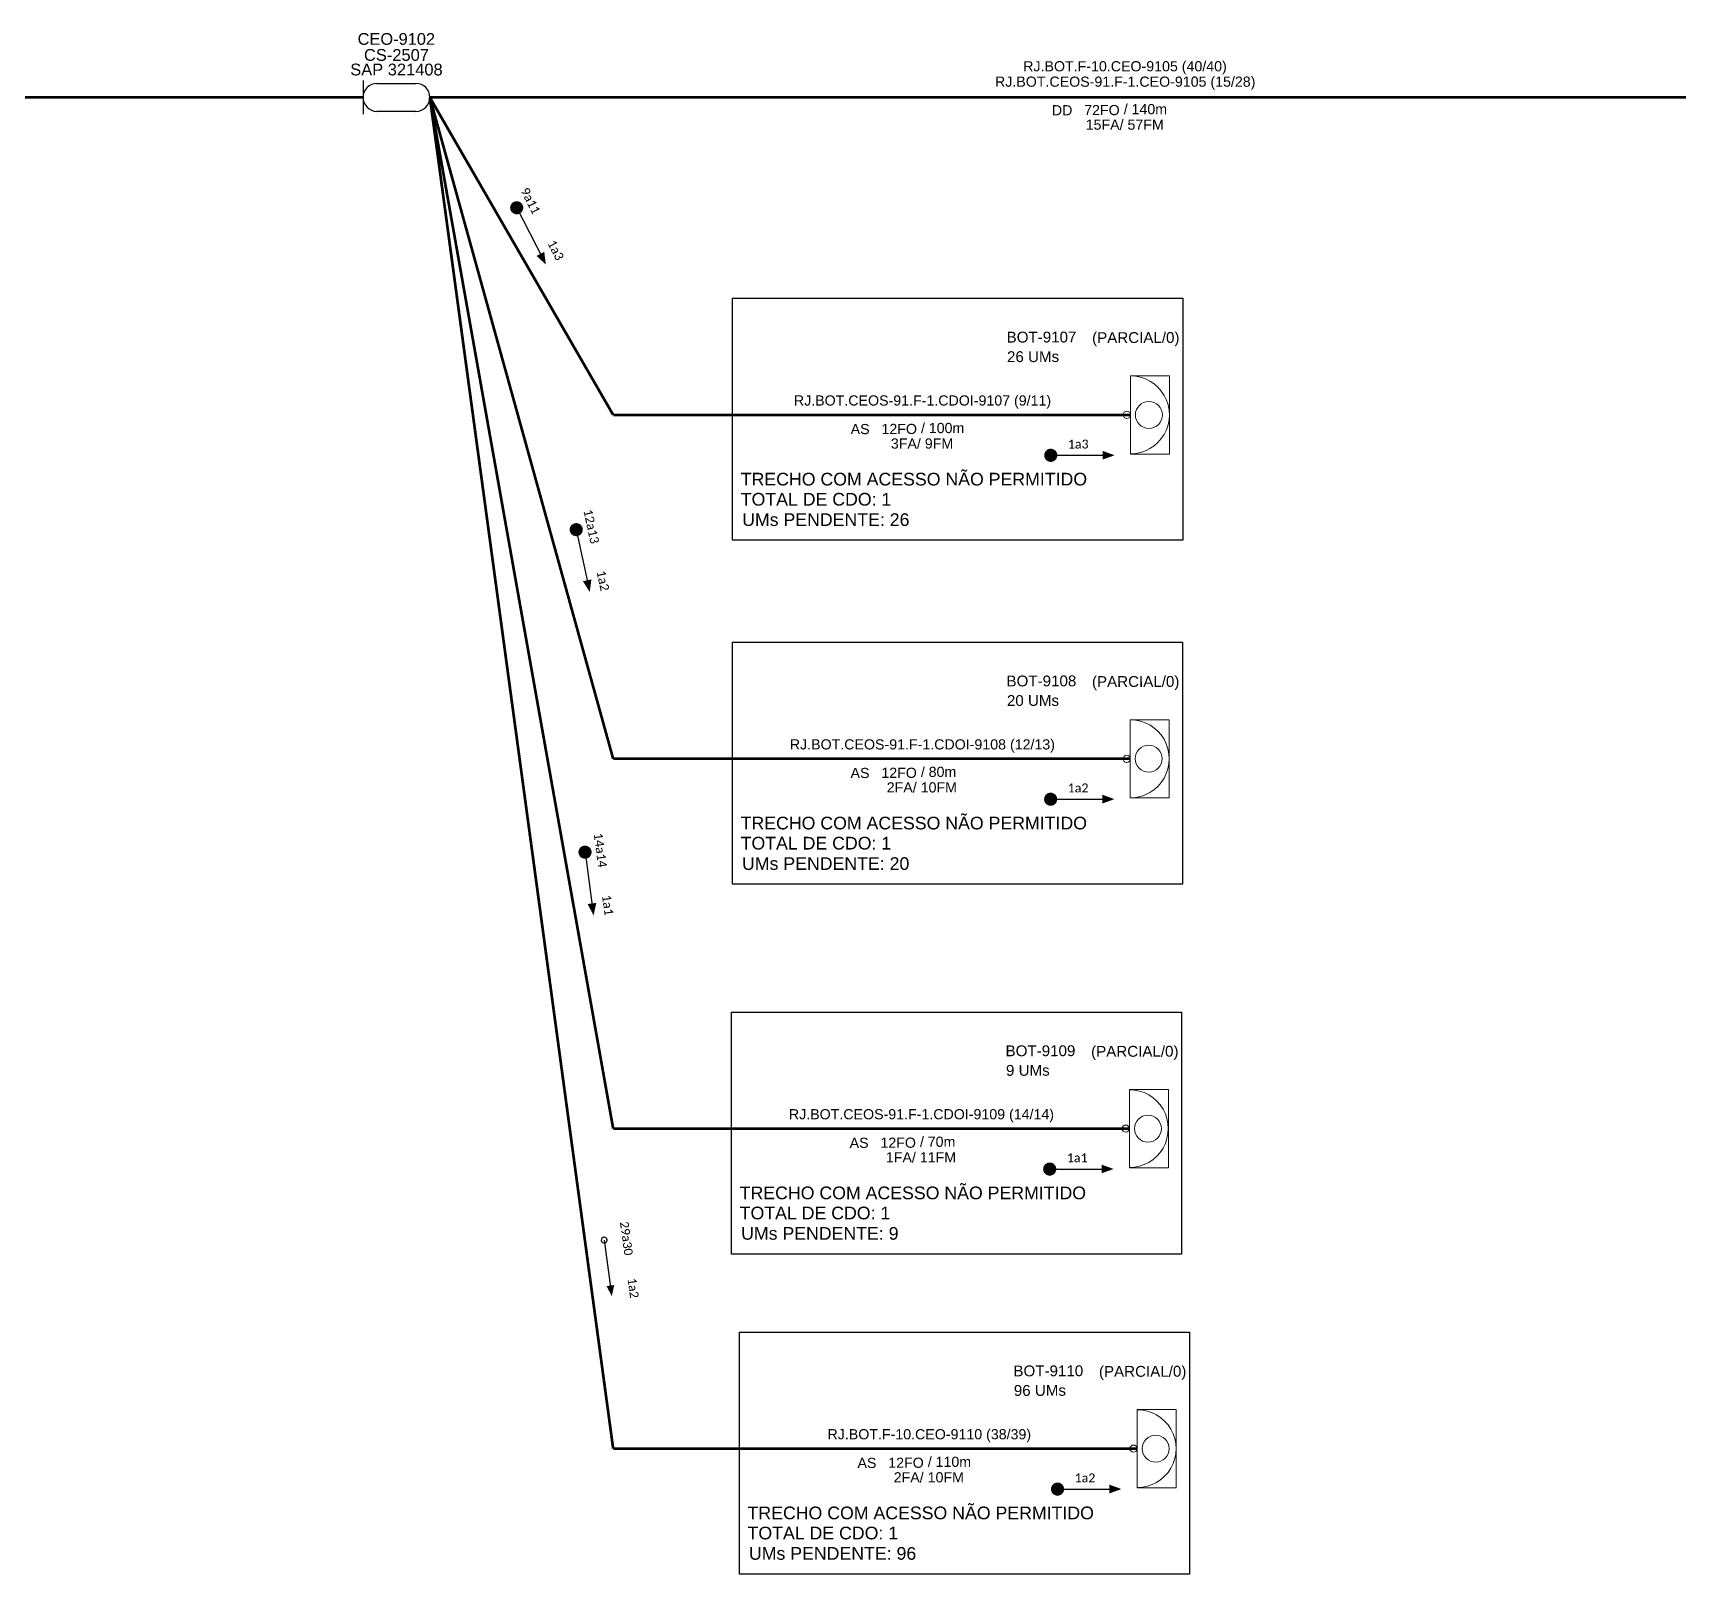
# Model space of a CAD drawing. Header units: millimetres. Extents: x 43195 to 44134, y 3103 to 4099.
# Drawn here: x 43504.5 to 43787.7, y 3601.6 to 3866.8 of the extents above; entities that cross this region are included whole.
import ezdxf
from ezdxf.enums import TextEntityAlignment as Align

# ---------------------------------------------------------------- set-up
doc = ezdxf.new("R2010")
doc.units = ezdxf.units.MM
for name, color, linetype, lineweight in [("20.0-LEGENDA DOS CDO'S", 1, 'Continuous', 0), ('20.2-CDO_POSTE', 1, 'Continuous', 5), ('40.1-ETIQUETAS', 1, 'Continuous', 20)]:
    doc.layers.add(name, color=color, linetype=linetype, lineweight=lineweight)
for name, color, linetype in [('20.4-CEOS', 1, 'Continuous'), ('20.5-CEO', 1, 'Continuous'), ('CAP a instalar', 1, 'Continuous'), ('SETA', 7, 'Continuous')]:
    doc.layers.add(name, color=color, linetype=linetype)
doc.styles.add('ARIAL', font='arial.ttf')
doc.styles.add('siredit', font='arial.ttf')
doc.styles.get("Standard").update_dxf_attribs({"font": 'arial.ttf'})
doc.linetypes.add('FENCELINE1', pattern='A,0.25,-0.1,[133,ltypeshp.shx,S=0.1,R=0,X=-0.1,Y=0],-0.1,1', length=1.45)

# ---------------------------------------------------------------- blocks, each defined once
blk = doc.blocks.new('CDOE-TEXTO PADRÃO')
at = {"layer": "20.0-LEGENDA DOS CDO'S", "color": 0, "style": 'ARIAL'}
for tag, p in [('CDO_N', (0.49, 7.39)), ('CORDOALHA', (0.5, 4.33)), ('SAP', (0.51, 1.67)), ('SPLITER_1', (0.59, -0.91)), ('SPLITER_2', (0.6, -3.55)), ('(XX-XX_F)S', (0.54, -8.29)), ('(XX-XX_L)S', (0.55, -10.83)), ('UMS', (0.55, -13.15))]:
    blk.add_attdef(tag, p, '', height=1.7, rotation=0.118, dxfattribs=at)
blk.add_attdef('FIBRAS_UTILIZADAS', text='', height=1.7, rotation=0.118, dxfattribs=at).set_placement((19.77, 7.43), align=Align.CENTER)
blk = doc.blocks.new('ETIQUETA_RS5F')
at = {"layer": '40.1-ETIQUETAS', "color": 0, "style": 'siredit'}
blk.add_text('/', height=1.5, dxfattribs=at).set_placement((1.55, -1.95), align=Align.MIDDLE_RIGHT)
for tag, p in [('ETIQUETA_R_PRIMARIA', (1.18, 4.1)), ('ETIQUETA_R_SECUNDARIA', (1.18, 2.1)), ('F_ATIVAS/F_MORTAS', (1.11, -4.24))]:
    blk.add_attdef(tag, text='', height=1.5, dxfattribs=at).set_placement(p, align=Align.MIDDLE_CENTER)
for tag, p in [('TIPO_CABO', (-6.62, -2.12)), ('CAP_CABO', (0.37, -2.09))]:
    blk.add_attdef(tag, text='', height=1.5, dxfattribs=at).set_placement(p, align=Align.MIDDLE_RIGHT)
blk.add_attdef('METROS', text='', height=1.5, dxfattribs=at).set_placement((2.11, -1.95), align=Align.MIDDLE_LEFT)
for tag, p in [('FUSÃO_1', (0.82, -8.39)), ('FUSÃO_2', (0.82, -10.6)), ('FUSÃO_3', (0.82, -12.93)), ('FUSÃO_4', (0.82, -15.14)), ('FUSÃO_5', (0.82, -17.16))]:
    blk.add_attdef(tag, text='', height=1.5, dxfattribs=at).set_placement(p, align=Align.CENTER)
blk = doc.blocks.new('*U41')
at = {"layer": '20.5-CEO'}
for p, q in [((-1.56, 1.26), (1.8, 1.26)), ((1.8, -1.13), (-1.56, -1.13))]:
    blk.add_line(p, q, dxfattribs=at)
blk.add_lwpolyline([(-2.75, 1.51), (-2.75, -1.38)], dxfattribs=at)
for centre, start, end in [((-1.56, 0.07), 90, 270), ((1.8, 0.07), 270, 90)]:
    blk.add_arc(centre, 1.2, start, end, dxfattribs=at)
at = {"layer": '20.5-CEO', "color": 7, "style": 'siredit'}
for tag, p in [('LOCAL', (0.12, 4.23)), ('FID', (0.11, 5.61)), ('SAP', (0.12, 2.97)), ('FIBRAS_RESERVA', (0.12, -1.94))]:
    blk.add_attdef(tag, text='', height=1.01, dxfattribs=at).set_placement(p, align=Align.TOP_CENTER)
for tag, flags, p in [('ID_ATIVIDADE', 3, (0.11, -3.51)), ('FATOR', 1, (0.11, -4.82))]:
    blk.add_attdef(tag, text='', height=1.01, dxfattribs=dict(at, flags=flags)).set_placement(p, align=Align.TOP_CENTER)
at = {"layer": '20.5-CEO', "color": 7, "style": 'siredit', "flags": 3}
blk.add_attdef('QTDE', (-4.88, -7.06), '', height=1.01, dxfattribs=at)

msp = doc.modelspace()

# ---------------------------------------------------------------- linework, layer by layer
at = {"const_width": 1.13}
for points in [[(43587.55, 3837.17, 1), (43588.06, 3836.17, 1)], [(43679.16, 3794.07, 1), (43680.29, 3794.07, 1)], [(43597.93, 3781.83, 1), (43598.17, 3780.73, 1)], [(43679.14, 3734.89, 1), (43680.27, 3734.89, 1)], [(43599.49, 3726.34, 1), (43599.64, 3725.22, 1)], [(43678.98, 3671.25, 1), (43680.11, 3671.25, 1)], [(43680.33, 3616.18, 1), (43681.46, 3616.18, 1)]]:
    msp.add_lwpolyline(points, format="xyb", close=True, dxfattribs=at)
at = {"color": 3}
for points in [[(43624.96, 3821.09), (43702.43, 3821.09), (43702.43, 3779.45), (43624.96, 3779.45)], [(43624.94, 3761.91), (43702.41, 3761.91), (43702.41, 3720.27), (43624.94, 3720.27)], [(43624.78, 3698.27), (43702.25, 3698.27), (43702.25, 3656.63), (43624.78, 3656.63)], [(43626.13, 3643.2), (43703.6, 3643.2), (43703.6, 3601.56), (43626.13, 3601.56)]]:
    msp.add_lwpolyline(points, close=True, dxfattribs=at)
msp.add_lwpolyline([(43602.79, 3659.53, 1), (43602.92, 3658.54, 1)], format="xyb", close=True)
at = {"layer": '40.1-ETIQUETAS', "color": 8}
for p, q in [((43693.43, 3794.32), (43693.43, 3807.74)), ((43693.41, 3735.15), (43693.41, 3748.56)), ((43693.25, 3671.5), (43693.25, 3684.92)), ((43694.6, 3616.43), (43694.6, 3629.85))]:
    msp.add_line(p, q, dxfattribs=at)
for points in [[(43693.43, 3807.74), (43700.15, 3807.74), (43700.15, 3794.29), (43693.43, 3794.29)], [(43693.41, 3748.56), (43700.13, 3748.56), (43700.13, 3735.12), (43693.41, 3735.12)], [(43693.25, 3684.92), (43699.97, 3684.92), (43699.97, 3671.48), (43693.25, 3671.48)], [(43694.6, 3629.85), (43701.32, 3629.85), (43701.32, 3616.4), (43694.6, 3616.4)]]:
    msp.add_lwpolyline(points, close=True, dxfattribs=at)
for centre, major_axis, start_param, end_param in [((43693.43, 3801.03), (-4.74, 4.74), 2.356194, 5.497787), ((43696.61, 3801.03), (1.64, 1.64), 3.926991, 10.210176), ((43693.41, 3741.86), (-4.74, 4.74), 2.356194, 5.497787), ((43696.59, 3741.86), (1.64, 1.64), 3.926991, 10.210176), ((43693.25, 3678.21), (-4.74, 4.74), 2.356194, 5.497787), ((43696.44, 3678.21), (1.64, 1.64), 3.926991, 10.210176), ((43694.6, 3623.14), (-4.74, 4.74), 2.356194, 5.497787), ((43697.79, 3623.14), (1.64, 1.64), 3.926991, 10.210176)]:
    msp.add_ellipse(centre, major_axis=major_axis, ratio=1, start_param=start_param, end_param=end_param, dxfattribs=at)
at = {"layer": '40.1-ETIQUETAS', "color": 252, "true_color": 0x939598}
for centre in [(43692.81, 3801.03), (43692.79, 3741.85), (43692.63, 3678.21), (43693.98, 3623.14)]:
    msp.add_ellipse(centre, major_axis=(-0.439, 0.439), ratio=1, start_param=2.356194490191767, end_param=8.639379797371353, dxfattribs=at)
at = {"layer": 'CAP a instalar', "ltscale": 7, "const_width": 0.467}
for points in [[(43561.36, 3855.65), (43334.7, 3855.65)], [(43809.81, 3855.65), (43572.86, 3855.65)]]:
    msp.add_lwpolyline(points, dxfattribs=at)
at = {"layer": 'CAP a instalar', "color": 8, "linetype": 'FENCELINE1', "ltscale": 7, "const_width": 0.467}
for points in [[(43604.41, 3801.03), (43604.41, 3801.03), (43572.86, 3855.65)], [(43604.41, 3741.85), (43572.86, 3855.65)], [(43604.41, 3678.21), (43572.86, 3855.65)], [(43604.41, 3623.14), (43572.86, 3855.65)], [(43693.41, 3741.85), (43604.41, 3741.85), (43604.41, 3741.85)], [(43694.6, 3623.14), (43604.41, 3623.14), (43604.41, 3623.14)]]:
    msp.add_lwpolyline(points, dxfattribs=at)
at = {"layer": 'CAP a instalar', "color": 8, "linetype": 'FENCELINE1', "ltscale": 7}
for points in [[(43693.43, 3801.03, 0.467, 0.467, 0), (43604.41, 3801.03, 0.467, 0.467, 0), (43604.41, 3801.03, 0.467, 0.467, 0)], [(43693.25, 3678.21, 0.467, 0.467, 0), (43604.41, 3678.21, 0.467, 0.467, 0), (43604.41, 3678.21, 0.467, 0.467, 0)]]:
    msp.add_lwpolyline(points, format="xyseb", dxfattribs=at)
at = {"layer": 'SETA'}
for points in [[(43587.81, 3836.67), (43592.22, 3828.04)], [(43679.72, 3794.07), (43689.42, 3794.07)], [(43598.05, 3781.28), (43600.08, 3771.8)], [(43679.7, 3734.89), (43689.4, 3734.89)], [(43599.57, 3725.78), (43600.86, 3716.17)], [(43679.54, 3671.25), (43689.24, 3671.25)], [(43602.85, 3659.03), (43604.01, 3650.51)], [(43680.9, 3616.18), (43690.59, 3616.18)]]:
    msp.add_lwpolyline(points, dxfattribs=at)
for points in [[(43592.55, 3829.08), (43592.82, 3826.9), (43591.21, 3828.39)], [(43688.64, 3794.84), (43690.71, 3794.08), (43688.64, 3793.33)], [(43600.67, 3772.72), (43600.37, 3770.54), (43599.2, 3772.41)], [(43688.62, 3735.66), (43690.69, 3734.91), (43688.62, 3734.16)], [(43601.51, 3717.05), (43601.04, 3714.9), (43600.02, 3716.85)], [(43688.46, 3672.02), (43690.53, 3671.27), (43688.46, 3670.52)], [(43604.59, 3651.29), (43604.17, 3649.38), (43603.27, 3651.11)], [(43689.82, 3616.95), (43691.88, 3616.19), (43689.82, 3615.44)]]:
    msp.add_solid(points, dxfattribs=at)

# ---------------------------------------------------------------- block references
at = {"layer": '20.2-CDO_POSTE', "color": 8}
ref = msp.add_blockref('CDOE-TEXTO PADRÃO', (43680.13, 3800.99), dxfattribs=dict(at, xscale=1.096482935593144, yscale=1.096482935593144, zscale=1.096482935593144))
ref.add_attrib('CDO_N', 'BOT-9107', (43672.13, 3813.47), dxfattribs={"layer": "20.0-LEGENDA DOS CDO'S", "color": 0, "height": 1.864, "rotation": 0.118, "style": 'ARIAL'})
ref.add_attrib('CORDOALHA', '26 UMs', (43672.2, 3810.11), dxfattribs={"layer": "20.0-LEGENDA DOS CDO'S", "color": 0, "height": 1.864, "rotation": 0.118, "style": 'ARIAL'})
ref.add_attrib('FIBRAS_UTILIZADAS', '             (PARCIAL/0)', dxfattribs={"layer": "20.0-LEGENDA DOS CDO'S", "color": 0, "height": 1.8639, "rotation": 0.118, "style": 'ARIAL'}).set_placement((43689.66, 3813.39), align=Align.CENTER)
ref = msp.add_blockref('CDOE-TEXTO PADRÃO', (43680.11, 3741.81), dxfattribs=dict(at, xscale=1.096482935593144, yscale=1.096482935593144, zscale=1.096482935593144))
ref.add_attrib('CDO_N', 'BOT-9108', (43672.11, 3754.3), dxfattribs={"layer": "20.0-LEGENDA DOS CDO'S", "color": 0, "height": 1.864, "rotation": 0.118, "style": 'ARIAL'})
ref.add_attrib('CORDOALHA', '20 UMs', (43672.18, 3750.94), dxfattribs={"layer": "20.0-LEGENDA DOS CDO'S", "color": 0, "height": 1.864, "rotation": 0.118, "style": 'ARIAL'})
ref.add_attrib('FIBRAS_UTILIZADAS', '             (PARCIAL/0)', dxfattribs={"layer": "20.0-LEGENDA DOS CDO'S", "color": 0, "height": 1.8639, "rotation": 0.118, "style": 'ARIAL'}).set_placement((43689.64, 3754.21), align=Align.CENTER)
ref = msp.add_blockref('CDOE-TEXTO PADRÃO', (43679.95, 3678.17), dxfattribs=dict(at, xscale=1.096482935593144, yscale=1.096482935593144, zscale=1.096482935593144))
ref.add_attrib('CDO_N', 'BOT-9109', (43671.95, 3690.66), dxfattribs={"layer": "20.0-LEGENDA DOS CDO'S", "color": 0, "height": 1.864, "rotation": 0.118, "style": 'ARIAL'})
ref.add_attrib('CORDOALHA', '9 UMs', (43672.02, 3687.3), dxfattribs={"layer": "20.0-LEGENDA DOS CDO'S", "color": 0, "height": 1.864, "rotation": 0.118, "style": 'ARIAL'})
ref.add_attrib('FIBRAS_UTILIZADAS', '             (PARCIAL/0)', dxfattribs={"layer": "20.0-LEGENDA DOS CDO'S", "color": 0, "height": 1.8639, "rotation": 0.118, "style": 'ARIAL'}).set_placement((43689.49, 3690.57), align=Align.CENTER)
ref = msp.add_blockref('CDOE-TEXTO PADRÃO', (43681.3, 3623.1), dxfattribs=dict(at, xscale=1.096482935593144, yscale=1.096482935593144, zscale=1.096482935593144))
ref.add_attrib('CDO_N', 'BOT-9110', (43673.3, 3635.58), dxfattribs={"layer": "20.0-LEGENDA DOS CDO'S", "color": 0, "height": 1.864, "rotation": 0.118, "style": 'ARIAL'})
ref.add_attrib('CORDOALHA', '96 UMs', (43673.37, 3632.22), dxfattribs={"layer": "20.0-LEGENDA DOS CDO'S", "color": 0, "height": 1.864, "rotation": 0.118, "style": 'ARIAL'})
ref.add_attrib('FIBRAS_UTILIZADAS', '             (PARCIAL/0)', dxfattribs={"layer": "20.0-LEGENDA DOS CDO'S", "color": 0, "height": 1.8639, "rotation": 0.118, "style": 'ARIAL'}).set_placement((43690.84, 3635.5), align=Align.CENTER)
at = {"layer": '20.5-CEO', "color": 0, "lineweight": 0}
ref = msp.add_blockref('*U41', (43566.87, 3855.52), dxfattribs=dict(at, xscale=2, yscale=2, zscale=2))
ref.add_attrib('LOCAL', 'CS-2507', dxfattribs={"color": 7, "height": 2.028, "style": 'siredit'}).set_placement((43567.11, 3863.98), align=Align.TOP_CENTER)
ref.add_attrib('SAP', 'SAP 321408', dxfattribs={"color": 7, "height": 2.028, "style": 'siredit'}).set_placement((43567.11, 3861.47), align=Align.TOP_CENTER)
ref.add_attrib('FID', 'CEO-9102', dxfattribs={"layer": '20.4-CEOS', "color": 7, "height": 2.019, "style": 'siredit'}).set_placement((43567.09, 3866.73), align=Align.TOP_CENTER)
at = {"layer": '40.1-ETIQUETAS'}
ref = msp.add_blockref('ETIQUETA_RS5F', (43691.16, 3855.92), dxfattribs=dict(at, xscale=1.16639998499977, yscale=1.16639998499977, zscale=1.16639998499977))
ref.add_attrib('ETIQUETA_R_PRIMARIA', 'RJ.BOT.F-10.CEO-9105 (40/40)', dxfattribs={"color": 0, "height": 1.7496, "style": 'siredit'}).set_placement((43692.5, 3861.02), align=Align.MIDDLE_CENTER)
ref.add_attrib('ETIQUETA_R_SECUNDARIA', 'RJ.BOT.CEOS-91.F-1.CEO-9105 (15/28)', dxfattribs={"color": 0, "height": 1.7496, "style": 'siredit'}).set_placement((43692.54, 3858.37), align=Align.MIDDLE_CENTER)
ref.add_attrib('TIPO_CABO', 'DD', dxfattribs={"color": 0, "height": 1.75, "style": 'siredit'}).set_placement((43683.45, 3853.45), align=Align.MIDDLE_RIGHT)
ref.add_attrib('CAP_CABO', '72FO', dxfattribs={"color": 0, "height": 1.75, "style": 'siredit'}).set_placement((43691.59, 3853.48), align=Align.MIDDLE_RIGHT)
ref.add_attrib('METROS', '140m', dxfattribs={"color": 0, "height": 1.75, "style": 'siredit'}).set_placement((43693.63, 3853.64), align=Align.MIDDLE_LEFT)
ref.add_attrib('F_ATIVAS/F_MORTAS', '15FA/ 57FM', dxfattribs={"color": 0, "height": 1.75, "style": 'siredit'}).set_placement((43692.46, 3850.97), align=Align.MIDDLE_CENTER)
at = {"layer": '40.1-ETIQUETAS', "color": 8}
ref = msp.add_blockref('ETIQUETA_RS5F', (43656.27, 3801.05), dxfattribs=dict(at, xscale=1.166399984999771, yscale=1.166399984999771, zscale=1.166399984999771))
ref.add_attrib('ETIQUETA_R_SECUNDARIA', 'RJ.BOT.CEOS-91.F-1.CDOI-9107 (9/11)', dxfattribs={"color": 0, "height": 1.7496, "style": 'siredit'}).set_placement((43657.65, 3803.51), align=Align.MIDDLE_CENTER)
ref.add_attrib('TIPO_CABO', 'AS', dxfattribs={"color": 0, "height": 1.75, "style": 'siredit'}).set_placement((43648.55, 3798.59), align=Align.MIDDLE_RIGHT)
ref.add_attrib('CAP_CABO', '12FO', dxfattribs={"color": 0, "height": 1.75, "style": 'siredit'}).set_placement((43656.7, 3798.61), align=Align.MIDDLE_RIGHT)
ref.add_attrib('METROS', '100m', dxfattribs={"color": 0, "height": 1.75, "style": 'siredit'}).set_placement((43658.73, 3798.77), align=Align.MIDDLE_LEFT)
ref.add_attrib('F_ATIVAS/F_MORTAS', '3FA/ 9FM', dxfattribs={"color": 0, "height": 1.75, "style": 'siredit'}).set_placement((43657.57, 3796.1), align=Align.MIDDLE_CENTER)
ref = msp.add_blockref('ETIQUETA_RS5F', (43656.25, 3741.88), dxfattribs=dict(at, xscale=1.166399984999771, yscale=1.166399984999771, zscale=1.166399984999771))
ref.add_attrib('ETIQUETA_R_SECUNDARIA', 'RJ.BOT.CEOS-91.F-1.CDOI-9108 (12/13)', dxfattribs={"color": 0, "height": 1.7496, "style": 'siredit'}).set_placement((43657.63, 3744.33), align=Align.MIDDLE_CENTER)
ref.add_attrib('TIPO_CABO', 'AS', dxfattribs={"color": 0, "height": 1.75, "style": 'siredit'}).set_placement((43648.53, 3739.41), align=Align.MIDDLE_RIGHT)
ref.add_attrib('CAP_CABO', '12FO', dxfattribs={"color": 0, "height": 1.75, "style": 'siredit'}).set_placement((43656.68, 3739.44), align=Align.MIDDLE_RIGHT)
ref.add_attrib('METROS', '80m', dxfattribs={"color": 0, "height": 1.75, "style": 'siredit'}).set_placement((43658.71, 3739.6), align=Align.MIDDLE_LEFT)
ref.add_attrib('F_ATIVAS/F_MORTAS', '2FA/ 10FM', dxfattribs={"color": 0, "height": 1.75, "style": 'siredit'}).set_placement((43657.54, 3736.93), align=Align.MIDDLE_CENTER)
ref = msp.add_blockref('ETIQUETA_RS5F', (43656.09, 3678.24), dxfattribs=dict(at, xscale=1.166399984999771, yscale=1.166399984999771, zscale=1.166399984999771))
ref.add_attrib('ETIQUETA_R_SECUNDARIA', 'RJ.BOT.CEOS-91.F-1.CDOI-9109 (14/14)', dxfattribs={"color": 0, "height": 1.7496, "style": 'siredit'}).set_placement((43657.47, 3680.69), align=Align.MIDDLE_CENTER)
ref.add_attrib('TIPO_CABO', 'AS', dxfattribs={"color": 0, "height": 1.75, "style": 'siredit'}).set_placement((43648.37, 3675.77), align=Align.MIDDLE_RIGHT)
ref.add_attrib('CAP_CABO', '12FO', dxfattribs={"color": 0, "height": 1.75, "style": 'siredit'}).set_placement((43656.52, 3675.79), align=Align.MIDDLE_RIGHT)
ref.add_attrib('METROS', '70m', dxfattribs={"color": 0, "height": 1.75, "style": 'siredit'}).set_placement((43658.55, 3675.96), align=Align.MIDDLE_LEFT)
ref.add_attrib('F_ATIVAS/F_MORTAS', '1FA/ 11FM', dxfattribs={"color": 0, "height": 1.75, "style": 'siredit'}).set_placement((43657.39, 3673.28), align=Align.MIDDLE_CENTER)
ref = msp.add_blockref('ETIQUETA_RS5F', (43657.44, 3623.16), dxfattribs=dict(at, xscale=1.166399984999771, yscale=1.166399984999771, zscale=1.166399984999771))
ref.add_attrib('ETIQUETA_R_SECUNDARIA', 'RJ.BOT.F-10.CEO-9110 (38/39)', dxfattribs={"color": 0, "height": 1.7496, "style": 'siredit'}).set_placement((43658.82, 3625.62), align=Align.MIDDLE_CENTER)
ref.add_attrib('TIPO_CABO', 'AS', dxfattribs={"color": 0, "height": 1.75, "style": 'siredit'}).set_placement((43649.72, 3620.69), align=Align.MIDDLE_RIGHT)
ref.add_attrib('CAP_CABO', '12FO', dxfattribs={"color": 0, "height": 1.75, "style": 'siredit'}).set_placement((43657.87, 3620.72), align=Align.MIDDLE_RIGHT)
ref.add_attrib('METROS', '110m', dxfattribs={"color": 0, "height": 1.75, "style": 'siredit'}).set_placement((43659.9, 3620.88), align=Align.MIDDLE_LEFT)
ref.add_attrib('F_ATIVAS/F_MORTAS', '2FA/ 10FM', dxfattribs={"color": 0, "height": 1.75, "style": 'siredit'}).set_placement((43658.74, 3618.21), align=Align.MIDDLE_CENTER)

# ---------------------------------------------------------------- texts
at = {"color": 3, "style": 'ARIAL'}
for s, p in [('TRECHO COM ACESSO NÃO PERMITIDO', (43626.37, 3788.88, -0.94)), ('TOTAL DE CDO: 1', (43626.37, 3785.42, -0.94)), ('UMs PENDENTE: 26', (43626.61, 3781.91, -0.94)), ('TRECHO COM ACESSO NÃO PERMITIDO', (43626.35, 3729.7, -0.94)), ('TOTAL DE CDO: 1', (43626.35, 3726.24, -0.94)), ('UMs PENDENTE: 20', (43626.59, 3722.73, -0.94)), ('TRECHO COM ACESSO NÃO PERMITIDO', (43626.19, 3666.06, -0.94)), ('TOTAL DE CDO: 1', (43626.19, 3662.6, -0.94)), ('UMs PENDENTE: 9', (43626.43, 3659.09, -0.94)), ('TRECHO COM ACESSO NÃO PERMITIDO', (43627.54, 3610.99, -0.94)), ('TOTAL DE CDO: 1', (43627.54, 3607.53, -0.94)), ('UMs PENDENTE: 96', (43627.78, 3604.02, -0.94))]:
    msp.add_text(s, height=2.182, dxfattribs=at).set_placement(p)
at = {"attachment_point": 5}
for s, insert, char_height, width, rotation in [('{\\fCalibri|b0|i0|c0|p34;\\C7;9a11}', (43590.18, 3837.86), 1.5342, 28.6065, 297.0944), ('{\\fCalibri|b0|i0|c0|p34;\\C7;1a3}', (43594.52, 3829.37), 1.5342, 28.6065, 297.0944), ('{\\fCalibri|b0|i0|c0|p34;\\C7;12a13}', (43600.65, 3781.82), 1.5342, 28.6065, 282.1116), ('{\\fCalibri|b0|i0|c0|p34;\\C7;1a2}', (43602.65, 3772.49), 1.5342, 28.6065, 282.1116), ('{\\fCalibri|b0|i0|c0|p34;\\C7;14a14}', (43602.2, 3726.12), 1.5342, 28.6065, 277.6288), ('{\\fCalibri|b0|i0|c0|p34;\\C7;1a1}', (43603.47, 3716.66), 1.5342, 28.6065, 277.6288), ('{\\fCalibri|b0|i0|c0|p34;\\C7;29a30}', (43606.69, 3659.31), 1.5, 25.3588, 277.7122), ('{\\fCalibri|b0|i0|c0|p34;\\C7;1a2}', (43607.85, 3650.77), 1.5, 25.3588, 277.7122)]:
    msp.add_mtext(s, dxfattribs=dict(at, insert=insert, char_height=char_height, width=width, rotation=rotation))
at = {"char_height": 1.5342, "width": 28.6065, "attachment_point": 5}
for s, insert in [('{\\fCalibri|b0|i0|c0|p34;\\C7;1a3}', (43684.45, 3796)), ('{\\fCalibri|b0|i0|c0|p34;\\C7;1a2}', (43684.43, 3736.83)), ('{\\fCalibri|b0|i0|c0|p34;\\C7;1a1}', (43684.27, 3673.19)), ('{\\fCalibri|b0|i0|c0|p34;\\C7;1a2}', (43685.62, 3618.11))]:
    msp.add_mtext(s, dxfattribs=dict(at, insert=insert))

doc.saveas('drawing.dxf')
